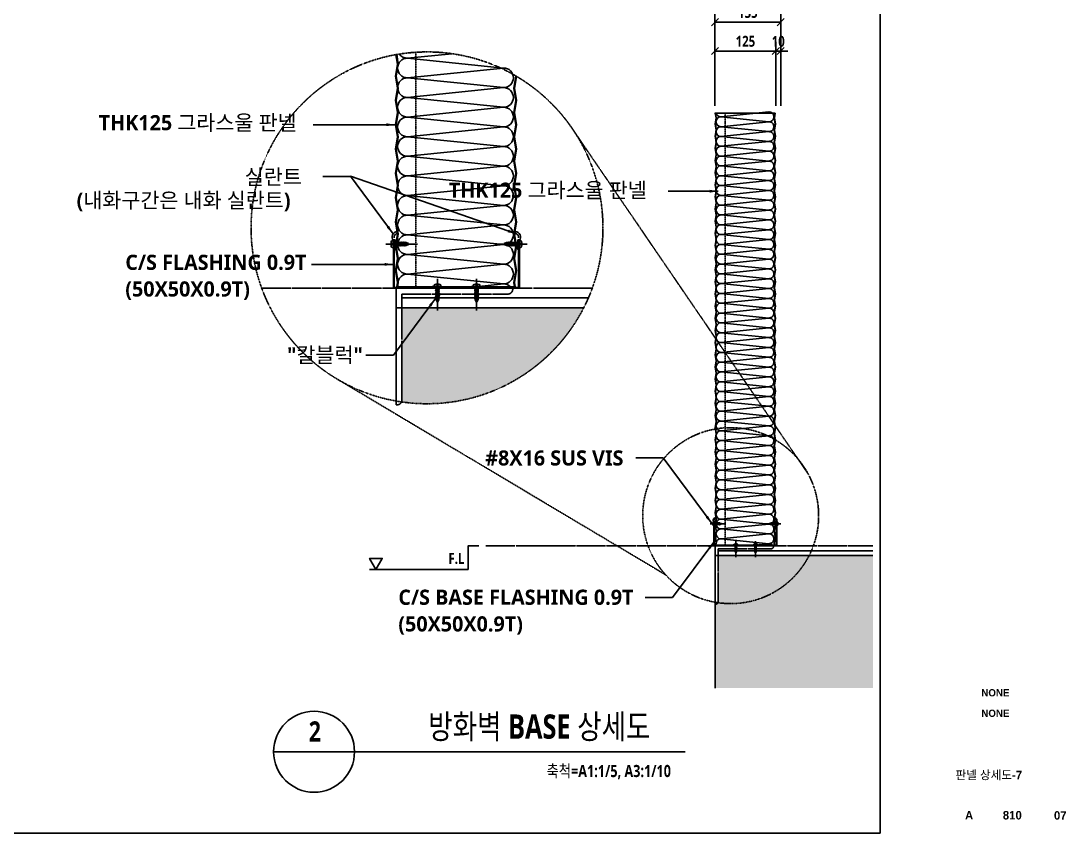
# Model space of a CAD drawing. Extents: x 0 to 20413, y 0 to 2870.
# Drawn here: x 18262 to 20413, y 100 to 1772 of the extents above; entities that cross this region are included whole.
import ezdxf
from ezdxf.enums import TextEntityAlignment as Align

# ---------------------------------------------------------------- set-up
doc = ezdxf.new("R2010")
doc.units = 0
for name, pattern in [('CEN', [62, 60, -1, 0, -1]), ('HID', [2.3, 1.5, -0.8]), ('HIDDEN', [0.375, 0.25, -0.125])]:
    doc.linetypes.add(name, pattern=pattern)
doc.layers.get('Defpoints').update_dxf_attribs({"color": 151})
for name, color, linetype in [('A-ANNO-GRA1', 7, 'Continuous'), ('A-ANNO-TEXT1', 7, 'Continuous'), ('AA-BORD', 7, 'Continuous'), ('AA-ELEV-XXXX-N1', 1, 'Continuous'), ('AA-MKXM', 7, 'Continuous'), ('AA-WAXM-CONC', 2, 'Continuous'), ('AA-XXXX-CNTL', 1, 'CEN'), ('AA-XXXX-CNTL5', 5, 'CEN'), ('AA-XXXX-DRBD', 6, 'Continuous'), ('AA-XXXX-SYMB', 7, 'Continuous'), ('AA-XXXX-TEXT', 3, 'Continuous'), ('AZ-CNTL', 1, 'CEN'), ('DIM', 7, 'Continuous'), ('ELE-6', 6, 'Continuous'), ('FIN6', 6, 'Continuous'), ('GW', 9, 'Continuous'), ('TEXT', 4, 'Continuous'), ('W_HAT', 9, 'Continuous'), ('WATER', 4, 'HID')]:
    doc.layers.add(name, color=color, linetype=linetype)
doc.layers.add('철판', color=2, linetype='Continuous', lineweight=13)
doc.styles.add('2020음성 1차', font='나눔고딕Bold.ttf')
doc.styles.add('ANU-TEXT 0', font='NanumGothicBold.ttf', dxfattribs={"width": 0.8})
doc.styles.add('돋움', font='NanumGothicBold.ttf')
doc.dimstyles.new('10-1', dxfattribs={"dimscale": 15, "dimtxt": 1.5, "dimasz": 1, "dimexe": 1.25, "dimexo": 1, "dimgap": 0.5, "dimtad": 1, "dimdec": 0, "dimrnd": 1, "dimzin": 0, "dimdsep": 46, "dimlunit": 6, "dimtxsty": 'ANU-TEXT 0', "dimblk": 'OBLIQUE', "dimcen": 5, "dimclrd": 7, "dimclre": 7, "dimclrt": 3, "dimadec": 0, "dimazin": 0, "dimtfac": 1, "dimtdec": 0, "dimtix": 1, "dimtmove": 2, "dimatfit": 1, "dimldrblk": 'OBLIQUE', "dimfxl": 2, "dimtolj": 1, "dimtzin": 0, "dimarcsym": 0})

# ---------------------------------------------------------------- blocks, each defined once
blk = doc.blocks.new('aas')
at = {"layer": 'AA-ELEV-XXXX-N1'}
for p, q in [((2.6, 3.5), (1.6, 3.5)), ((2.6, -3.5), (2.6, 3.5)), ((2.6, 1.5), (3.3, 1.5)), ((3.1, -0.1), (3.5, 2)), ((3.1, -0.1), (3.3, 1.5)), ((3.4, 2), (3.3, 1.5)), ((3.3, -0.1), (3.6, 1.9)), ((3.3, -0.1), (3.8, 1.5)), ((3.6, 2), (3.8, 1.5)), ((3.8, 1.5), (4.5, 1.5)), ((3.9, -1.5), (4.5, 1.5)), ((4.1, -2), (4.7, 2)), ((4.2, -2), (4.8, 1.9)), ((4.4, -1.5), (5, 1.5)), ((4.7, 2), (4.5, 1.5)), ((4.8, 2), (5, 1.5)), ((5, 1.5), (5.7, 1.5)), ((5.1, -1.5), (5.7, 1.5)), ((5.3, -2), (6, 2)), ((5.4, -2), (6.1, 1.9)), ((5.6, -1.5), (6.2, 1.5)), ((5.9, 2), (5.7, 1.5)), ((6, 2), (6.2, 1.5)), ((6.2, 1.5), (7, 1.5)), ((6.3, -1.5), (7, 1.5)), ((6.5, -2), (7.2, 2)), ((6.6, -2), (7.3, 1.9)), ((6.8, -1.5), (7.5, 1.5)), ((7.2, 2), (7, 1.5)), ((7.3, 2), (7.5, 1.5)), ((7.5, 1.5), (8.2, 1.5)), ((7.6, -1.5), (8.2, 1.5)), ((7.8, -2), (8.4, 2)), ((7.9, -2), (8.5, 1.9)), ((8.1, -1.5), (8.7, 1.5)), ((8.4, 2), (8.2, 1.5)), ((8.5, 2), (8.7, 1.5)), ((8.7, 1.5), (9.4, 1.5)), ((8.8, -1.5), (9.4, 1.5)), ((9, -2), (9.7, 2)), ((9.1, -2), (9.8, 1.9)), ((9.3, -1.5), (9.9, 1.5)), ((9.6, 2), (9.4, 1.5)), ((9.7, 2), (9.9, 1.5)), ((9.9, 1.5), (10.7, 1.5)), ((10, -1.5), (10.7, 1.5)), ((10.2, -2), (10.9, 2)), ((10.3, -2), (11, 1.9)), ((10.5, -1.5), (11.2, 1.5)), ((10.9, 2), (10.7, 1.5)), ((11, 2), (11.2, 1.5)), ((11.2, 1.5), (11.9, 1.5)), ((11.3, -1.5), (11.9, 1.5)), ((11.5, -2), (12.1, 2)), ((11.6, -2), (12.2, 1.9)), ((11.8, -1.5), (12.4, 1.5)), ((12.1, 2), (11.9, 1.5)), ((12.2, 2), (12.4, 1.5)), ((12.4, 1.5), (13.1, 1.5)), ((12.5, -1.5), (13.1, 1.5)), ((12.7, -2), (13.4, 2)), ((12.8, -2), (13.5, 1.9)), ((13, -1.5), (13.6, 1.5)), ((13.3, 2), (13.1, 1.5)), ((13.4, 2), (13.6, 1.5)), ((13.6, 1.5), (14.4, 1.5)), ((13.7, -1.5), (14.4, 1.5)), ((13.9, -2), (14.6, 2)), ((14, -2), (14.7, 1.9)), ((14.2, -1.5), (14.9, 1.5)), ((14.6, 2), (14.4, 1.5)), ((14.7, 2), (14.9, 1.5)), ((14.9, 1.5), (16, 1.5)), ((15, -1.5), (15.6, 1.5)), ((15.2, -2), (15.8, 1.5)), ((15.3, -2), (15.8, 1.3)), ((15.8, 1.5), (15.8, 0)), ((16, 1.5), (18.4, 0.4)), ((1.6, -3.5), (2.6, -3.5)), ((2.6, -1.5), (3.9, -1.5)), ((4.1, -2), (3.9, -1.5)), ((4.2, -2), (4.4, -1.5)), ((4.4, -1.5), (5.1, -1.5)), ((5.3, -2), (5.1, -1.5)), ((5.4, -2), (5.6, -1.5)), ((5.6, -1.5), (6.3, -1.5)), ((6.5, -2), (6.3, -1.5)), ((6.6, -2), (6.8, -1.5)), ((6.8, -1.5), (7.6, -1.5)), ((7.8, -2), (7.6, -1.5)), ((7.9, -2), (8.1, -1.5)), ((8.1, -1.5), (8.8, -1.5)), ((9, -2), (8.8, -1.5)), ((9.1, -2), (9.3, -1.5)), ((9.3, -1.5), (10, -1.5)), ((10.2, -2), (10, -1.5)), ((10.3, -2), (10.5, -1.5)), ((10.5, -1.5), (11.3, -1.5)), ((11.5, -2), (11.3, -1.5)), ((11.6, -2), (11.8, -1.5)), ((11.8, -1.5), (12.5, -1.5)), ((12.7, -2), (12.5, -1.5)), ((12.8, -2), (13, -1.5)), ((13, -1.5), (13.7, -1.5)), ((13.9, -2), (13.7, -1.5)), ((14, -2), (14.2, -1.5)), ((14.2, -1.5), (15, -1.5)), ((15.2, -2), (15, -1.5)), ((15.3, -2), (15.5, -1.5)), ((15.5, -1.5), (15.8, 0)), ((15.5, -1.5), (16, -1.5)), ((16, -1.5), (18.4, -0.4))]:
    blk.add_line(p, q, dxfattribs=at)
blk.add_lwpolyline([(0.4, 2.5), (0.6, 2.3), (0.6, 2.1), (0.7, 1.8), (0.6, 1.5), (0.6, 1.3), (0.5, 1), (0.5, 0.8), (0.5, 0.7), (0.5, 0.6), (0.6, 0.5), (0.8, 0.5), (1, 0.5), (1.2, 0.5), (1.4, 0.5), (1.6, 0.5), (1.8, 0.5), (1.9, 0.4), (2, 0.3), (2, 0.1), (2.1, 0), (2, -0.1), (2, -0.3), (1.9, -0.4), (1.8, -0.5), (1.6, -0.5), (1.4, -0.5), (1.2, -0.5), (1, -0.5), (0.8, -0.5), (0.6, -0.5), (0.5, -0.6), (0.5, -0.7), (0.5, -0.8), (0.5, -1), (0.6, -1.3), (0.6, -1.5), (0.7, -1.8), (0.6, -2.1), (0.6, -2.3), (0.4, -2.5)], dxfattribs=at)
for centre, radius, start, end in [((9.4, 0), 9.36, 164.205, 195.795), ((1.6, 2.2), 1.3, 90.0233, 164.4114), ((3.5, 1.9), 0.0925, 60.0754, 130.1339), ((4.8, 1.9), 0.0925, 60.0754, 130.1339), ((6, 1.9), 0.0925, 60.0754, 130.1339), ((7.2, 1.9), 0.0925, 60.0754, 130.1339), ((8.4, 1.9), 0.0925, 60.0754, 130.1339), ((9.7, 1.9), 0.0925, 60.0754, 130.1339), ((10.9, 1.9), 0.0925, 60.0754, 130.1339), ((12.1, 1.9), 0.0925, 60.0754, 130.1339), ((13.4, 1.9), 0.0925, 60.0754, 130.1339), ((14.6, 1.9), 0.0925, 60.0754, 130.1339), ((18.1, 0), 0.46, 305.1627, 54.8373), ((1.6, -2.2), 1.3, 195.5886, 269.9767), ((3.2, 0), 0.0602, 200.6851, 319.2729), ((4.1, -1.9), 0.0925, 240.0754, 310.1339), ((5.4, -1.9), 0.0925, 240.0754, 310.1339), ((6.6, -1.9), 0.0925, 240.0754, 310.1339), ((7.8, -1.9), 0.0925, 240.0754, 310.1339), ((9.1, -1.9), 0.0925, 240.0754, 310.1339), ((10.3, -1.9), 0.0925, 240.0754, 310.1339), ((11.5, -1.9), 0.0925, 240.0754, 310.1339), ((12.8, -1.9), 0.0925, 240.0754, 310.1339), ((14, -1.9), 0.0925, 240.0754, 310.1339), ((15.2, -1.9), 0.0925, 240.0754, 310.1339)]:
    blk.add_arc(centre, radius, start, end, dxfattribs=at)
at = {"layer": 'AZ-CNTL', "ltscale": 10}
blk.add_line((-5.4, 0), (27.7, 0), dxfattribs=at)
blk = doc.blocks.new('_Oblique')
at = {"color": 0, "linetype": 'ByBlock', "lineweight": -2}
blk.add_line((-0.5, -0.5), (0.5, 0.5), dxfattribs=at)
blk = doc.blocks.new('*D182')
at = {"layer": 'Defpoints', "color": 0}
for p in [(19825.4, 1769.2), (19690.2, 1581.7), (19825.4, 1581.7)]:
    blk.add_point(p, dxfattribs=at)
at = {"layer": 'DIM', "color": 7, "lineweight": -2}
for p, q in [((19690.2, 1596.7), (19690.2, 1788)), ((19825.4, 1596.7), (19825.4, 1788)), ((19690.2, 1769.2), (19825.4, 1769.2))]:
    blk.add_line(p, q, dxfattribs=at)
at = {"layer": 'DIM', "color": 7, "linetype": 'ByBlock', "lineweight": -2, "xscale": 15, "yscale": 15, "zscale": 15, "rotation": 180}
blk.add_blockref('_Oblique', (19690.2, 1769.2), dxfattribs=at)
at = {"layer": 'DIM', "color": 7, "linetype": 'ByBlock', "lineweight": -2, "xscale": 15, "yscale": 15, "zscale": 15}
blk.add_blockref('_Oblique', (19825.4, 1769.2), dxfattribs=at)
at = {"layer": 'DIM', "color": 3, "insert": (19757.8, 1789.1), "char_height": 22.5, "attachment_point": 5, "style": 'ANU-TEXT 0'}
blk.add_mtext('\\A1;135', dxfattribs=at)
blk = doc.blocks.new('*D184')
at = {"layer": 'Defpoints', "color": 0}
for p in [(19815.4, 1709.8), (19690.2, 1581.7), (19815.4, 1581.7)]:
    blk.add_point(p, dxfattribs=at)
at = {"layer": 'DIM', "color": 7, "lineweight": -2}
for p, q in [((19690.2, 1596.7), (19690.2, 1728.5)), ((19815.4, 1596.7), (19815.4, 1728.5)), ((19690.2, 1709.8), (19815.4, 1709.8))]:
    blk.add_line(p, q, dxfattribs=at)
at = {"layer": 'DIM', "color": 7, "linetype": 'ByBlock', "lineweight": -2, "xscale": 15, "yscale": 15, "zscale": 15, "rotation": 180}
blk.add_blockref('_Oblique', (19690.2, 1709.8), dxfattribs=at)
at = {"layer": 'DIM', "color": 7, "linetype": 'ByBlock', "lineweight": -2, "xscale": 15, "yscale": 15, "zscale": 15}
blk.add_blockref('_Oblique', (19815.4, 1709.8), dxfattribs=at)
at = {"layer": 'DIM', "color": 3, "insert": (19752.8, 1729.7), "char_height": 22.5, "attachment_point": 5, "style": 'ANU-TEXT 0'}
blk.add_mtext('\\A1;125', dxfattribs=at)
blk = doc.blocks.new('*D185')
at = {"layer": 'Defpoints', "color": 0}
for p in [(19825.4, 1709.8), (19815.4, 1581.7), (19825.4, 1581.7)]:
    blk.add_point(p, dxfattribs=at)
at = {"layer": 'DIM', "color": 7, "lineweight": -2}
for p, q in [((19815.4, 1596.7), (19815.4, 1728.5)), ((19825.4, 1596.7), (19825.4, 1728.5)), ((19815.4, 1709.8), (19800.4, 1709.8)), ((19815.4, 1709.8), (19825.4, 1709.8)), ((19825.4, 1709.8), (19840.4, 1709.8))]:
    blk.add_line(p, q, dxfattribs=at)
at = {"layer": 'DIM', "color": 7, "linetype": 'ByBlock', "lineweight": -2, "xscale": 15, "yscale": 15, "zscale": 15}
blk.add_blockref('_Oblique', (19815.4, 1709.8), dxfattribs=at)
at = {"layer": 'DIM', "color": 7, "linetype": 'ByBlock', "lineweight": -2, "xscale": 15, "yscale": 15, "zscale": 15, "rotation": 180}
blk.add_blockref('_Oblique', (19825.4, 1709.8), dxfattribs=at)
at = {"layer": 'DIM', "color": 3, "insert": (19820.4, 1729.6), "char_height": 22.5, "attachment_point": 5, "style": 'ANU-TEXT 0'}
blk.add_mtext('\\A1;10', dxfattribs=at)

msp = doc.modelspace()

# ---------------------------------------------------------------- hatches: boundary and pattern name
at = {"layer": 'W_HAT'}
h = msp.add_hatch(color=253, dxfattribs=at)
h.dxf.hatch_style = 1
edge = h.paths.add_edge_path()
edge.add_arc((19097.54, 1345.85), 362.08, 261.68138, 332.99759)
edge.add_line((19420.16, 1181.46), (19273.94, 1181.46))
edge.add_line((19273.94, 1181.46), (19273.94, 1179.46))
edge.add_arc((19265.32, 1162.36), 19.15, 63.24775, 94.13238)
edge.add_line((19263.94, 1181.46), (19045.94, 1181.46))
edge.add_line((19045.94, 1181.46), (19045.94, 991.46))
edge.add_arc((19035.94, 991.46), 10, 337.18185, 360, ccw=False)
h = msp.add_hatch(color=253, dxfattribs=at)
h.dxf.hatch_style = 1
edge = h.paths.add_edge_path()
edge.add_line((20015.3, 398.6), (20015.3, 671.22))
edge.add_line((20015.3, 671.22), (19810.71, 671.22))
edge.add_line((19810.71, 671.22), (19810.71, 670.22))
edge.add_arc((19806.4, 661.67), 9.57, 63.24775, 94.13238)
edge.add_line((19805.71, 671.22), (19696.71, 671.22))
edge.add_line((19696.71, 671.22), (19696.71, 576.22))
edge.add_arc((19691.71, 576.22), 5, 270, 360, ccw=False)
edge.add_line((19691.71, 571.22), (19690.71, 571.22))
edge.add_line((19690.71, 571.22), (19690.71, 398.6))
edge.add_line((19690.71, 398.6), (20015.3, 398.6))

# ---------------------------------------------------------------- linework, layer by layer
at = {"color": 251}
for p, q in [((19690.17, 1581.69), (19814.26, 1581.69)), ((19034.6, 1224.66), (19279.28, 1224.66)), ((19691.04, 692.82), (19813.38, 692.82))]:
    msp.add_line(p, q, dxfattribs=at)
at = {"layer": 'A-ANNO-GRA1'}
msp.add_lwpolyline([(16480, 2870), (20030, 2870), (20030, 100), (16480, 100)], close=True, dxfattribs=at)
at = {"layer": 'AA-MKXM'}
msp.add_lwpolyline([(19628.94, 267.48), (18781.74, 267.48)], dxfattribs=at)
msp.add_circle((18865.07, 267.48), 83.33, dxfattribs=at)
at = {"layer": 'AA-WAXM-CONC'}
for p, q in [((19033.94, 989.4), (19033.94, 1181.46)), ((19033.94, 1181.46), (19420.16, 1181.46)), ((19690.71, 398.6), (19690.71, 671.22)), ((19690.71, 671.22), (20015.3, 671.22))]:
    msp.add_line(p, q, dxfattribs=at)
at = {"layer": 'AA-XXXX-CNTL'}
for p, q in [((18757.5, 1221.46), (19437.59, 1221.46)), ((19218.64, 691.22), (20015.3, 691.22))]:
    msp.add_line(p, q, dxfattribs=at)
at = {"layer": 'AA-XXXX-CNTL5'}
for points in [[(19273.94, 1219.46), (19273.94, 1221.46), (19033.94, 1221.46), (19033.94, 981.46), (19035.94, 981.46, 0.4142136), (19045.94, 991.46), (19045.94, 1209.46), (19263.94, 1209.46, 0.4142136)], [(19810.71, 690.22), (19810.71, 691.22), (19690.71, 691.22), (19690.71, 571.22), (19691.71, 571.22, 0.4142136), (19696.71, 576.22), (19696.71, 685.22), (19805.71, 685.22, 0.4142136)]]:
    msp.add_lwpolyline(points, format="xyb", close=True, dxfattribs=at)
at = {"layer": 'AA-XXXX-DRBD'}
for points in [[(19108.34, 1223.26), (19108.34, 1225.06), (19126.54, 1225.06, -1), (19126.54, 1221.46), (19028.34, 1221.46), (19028.34, 1319.66, -1), (19031.94, 1319.66), (19031.94, 1301.46), (19030.14, 1301.46)], [(19207.75, 1223.26), (19207.75, 1225.06), (19189.55, 1225.06, 1), (19189.55, 1221.46), (19287.75, 1221.46), (19287.75, 1319.66, 1), (19284.15, 1319.66), (19284.15, 1301.46), (19285.95, 1301.46)], [(19727.91, 692.12), (19727.91, 693.02), (19737.01, 693.02, -1), (19737.01, 691.22), (19687.91, 691.22), (19687.91, 740.32, -1), (19689.71, 740.32), (19689.71, 731.22), (19688.81, 731.22)], [(19777.62, 692.12), (19777.62, 693.02), (19768.52, 693.02, 1), (19768.52, 691.22), (19817.62, 691.22), (19817.62, 740.32, 1), (19815.82, 740.32), (19815.82, 731.22), (19816.72, 731.22)]]:
    msp.add_lwpolyline(points, format="xyb", dxfattribs=at)
for points in [[(19030.14, 1319.66), (19030.14, 1223.26), (19126.54, 1223.26)], [(19285.95, 1319.66), (19285.95, 1223.26), (19189.55, 1223.26)], [(19688.81, 740.32), (19688.81, 692.12), (19737.01, 692.12)], [(19816.72, 740.32), (19816.72, 692.12), (19768.52, 692.12)]]:
    msp.add_lwpolyline(points, dxfattribs=at)
at = {"layer": 'AA-XXXX-SYMB'}
msp.add_lwpolyline([(18979.52, 642.8), (19182.02, 642.8), (19182.02, 691.22), (19204.52, 691.22)], dxfattribs=at)
msp.add_lwpolyline([(18992.51, 642.8), (19005.5, 665.3), (18979.52, 665.3)], close=True, dxfattribs=at)
at = {"layer": 'ELE-6', "linetype": 'HID', "ltscale": 0.1}
for p, q in [((19390.69, 1558.39), (19881.69, 839.67)), ((19588.45, 631.76), (18913.37, 1034.11))]:
    msp.add_line(p, q, dxfattribs=at)
for centre, radius in [((19097.54, 1345.85), 362.08), ((19722.52, 753.42), 181.04)]:
    msp.add_circle(centre, radius, dxfattribs=at)
at = {"layer": 'FIN6'}
for centre, radius, start, end in [((19036.87, 1326.76), 11.1, 90, 219.80955), ((19036.87, 1326.76), 7.1, 90, 191.81539), ((19278.96, 1326.76), 11.1, 320.19045, 90), ((19278.96, 1326.76), 7.1, 348.18461, 90), ((19692.18, 743.87), 5.55, 90, 219.80955), ((19692.18, 743.87), 3.55, 90, 191.81539), ((19812.25, 743.87), 5.55, 320.19045, 90), ((19812.25, 743.87), 3.55, 348.18461, 90)]:
    msp.add_arc(centre, radius, start, end, dxfattribs=at)
at = {"layer": 'GW', "color": 251, "linetype": 'HIDDEN'}
for p, q in [((19074.6, 1707.21), (19074.6, 1224.66)), ((19711.04, 1581.69), (19711.04, 692.82))]:
    msp.add_line(p, q, dxfattribs=at)
at = {"layer": 'GW', "color": 251}
for points in [[(19040.73, 1703.45, 0.2420166), (19057.16, 1695.01), (19148.53, 1704.33)], [(19255.14, 1674.81), (19057.16, 1695.01, 1), (19057.16, 1654.62), (19255.14, 1674.81, -0.4142136), (19275.34, 1654.62)], [(19275.34, 1654.62, -0.4142136), (19255.14, 1634.42), (19057.16, 1654.62, 1), (19057.16, 1614.22), (19255.14, 1634.42, -0.4142136), (19275.34, 1614.22)], [(19275.34, 1614.22, -0.4142136), (19255.14, 1594.03), (19057.16, 1614.22, 1), (19057.16, 1573.83), (19255.14, 1594.03, -0.4142136), (19275.34, 1573.83)], [(19275.34, 1573.83, -0.4142136), (19255.14, 1553.64), (19057.16, 1573.83, 1), (19057.16, 1533.44), (19255.14, 1553.64, -0.4142136), (19275.34, 1533.44)], [(19811.41, 1574.27, -0.4142136), (19801.31, 1564.17), (19702.32, 1574.27, 1), (19702.32, 1554.07), (19801.31, 1564.17, -0.4142136), (19811.41, 1554.07)], [(19692.59, 1581.69, 0.3375266), (19702.32, 1574.27), (19801.31, 1584.37, -0.4142136), (19811.41, 1574.27)], [(19811.41, 1554.07, -0.4142136), (19801.31, 1543.98), (19702.32, 1554.07, 1), (19702.32, 1533.88), (19801.31, 1543.98, -0.4142136), (19811.41, 1533.88)], [(19275.34, 1533.44, -0.4142136), (19255.14, 1513.24), (19057.16, 1533.44, 1), (19057.16, 1493.05), (19255.14, 1513.24, -0.4142136), (19275.34, 1493.05)], [(19811.41, 1533.88, -0.4142136), (19801.31, 1523.78), (19702.32, 1533.88, 1), (19702.32, 1513.68), (19801.31, 1523.78, -0.4142136), (19811.41, 1513.68)], [(19811.41, 1513.68, -0.4142136), (19801.31, 1503.58), (19702.32, 1513.68, 1), (19702.32, 1493.49), (19801.31, 1503.58, -0.4142136), (19811.41, 1493.49)], [(19275.34, 1493.05, -0.4142136), (19255.14, 1472.85), (19057.16, 1493.05, 1), (19057.16, 1452.66), (19255.14, 1472.85, -0.4142136), (19275.34, 1452.66)], [(19811.41, 1493.49, -0.4142136), (19801.31, 1483.39), (19702.32, 1493.49, 1), (19702.32, 1473.29), (19801.31, 1483.39, -0.4142136), (19811.41, 1473.29)], [(19811.41, 1473.29, -0.4142136), (19801.31, 1463.19), (19702.32, 1473.29, 1), (19702.32, 1453.09), (19801.31, 1463.19, -0.4142136), (19811.41, 1453.09)], [(19275.34, 1452.66, -0.4142136), (19255.14, 1432.46), (19057.16, 1452.66, 1), (19057.16, 1412.26), (19255.14, 1432.46, -0.4142136), (19275.34, 1412.26)], [(19811.41, 1453.09, -0.4142136), (19801.31, 1443), (19702.32, 1453.09, 1), (19702.32, 1432.9), (19801.31, 1443, -0.4142136), (19811.41, 1432.9)], [(19811.41, 1432.9, -0.4142136), (19801.31, 1422.8), (19702.32, 1432.9, 1), (19702.32, 1412.7), (19801.31, 1422.8, -0.4142136), (19811.41, 1412.7)], [(19275.34, 1412.26, -0.4142136), (19255.14, 1392.07), (19057.16, 1412.26, 1), (19057.16, 1371.87), (19255.14, 1392.07, -0.4142136), (19275.34, 1371.87)], [(19811.41, 1412.7, -0.4142136), (19801.31, 1402.6), (19702.32, 1412.7, 1), (19702.32, 1392.51), (19801.31, 1402.6, -0.4142136), (19811.41, 1392.51)], [(19811.41, 1392.51, -0.4142136), (19801.31, 1382.41), (19702.32, 1392.51, 1), (19702.32, 1372.31), (19801.31, 1382.41, -0.4142136), (19811.41, 1372.31)], [(19275.34, 1371.87, -0.4142136), (19255.14, 1351.68), (19057.16, 1371.87, 1), (19057.16, 1331.48), (19255.14, 1351.68, -0.4142136), (19275.34, 1331.48)], [(19811.41, 1372.31, -0.4142136), (19801.31, 1362.21), (19702.32, 1372.31, 1), (19702.32, 1352.11), (19801.31, 1362.21, -0.4142136), (19811.41, 1352.11)], [(19811.41, 1352.11, -0.4142136), (19801.31, 1342.02), (19702.32, 1352.11, 1), (19702.32, 1331.92), (19801.31, 1342.02, -0.4142136), (19811.41, 1331.92)], [(19275.34, 1331.48, -0.4142136), (19255.14, 1311.28), (19057.16, 1331.48, 1), (19057.16, 1291.09), (19255.14, 1311.28, -0.4142136), (19275.34, 1291.09)], [(19811.41, 1331.92, -0.4142136), (19801.31, 1321.82), (19702.32, 1331.92, 1), (19702.32, 1311.72), (19801.31, 1321.82, -0.4142136), (19811.41, 1311.72)], [(19275.34, 1291.09, -0.4142136), (19255.14, 1270.89), (19057.16, 1291.09, 1), (19057.16, 1250.7), (19255.14, 1270.89, -0.4142136), (19275.34, 1250.7)], [(19811.41, 1311.72, -0.4142136), (19801.31, 1301.62), (19702.32, 1311.72, 1), (19702.32, 1291.53), (19801.31, 1301.62, -0.4142136), (19811.41, 1291.53)], [(19811.41, 1291.53, -0.4142136), (19801.31, 1281.43), (19702.32, 1291.53, 1), (19702.32, 1271.33), (19801.31, 1281.43, -0.4142136), (19811.41, 1271.33)], [(19811.41, 1271.33, -0.4142136), (19801.31, 1261.23), (19702.32, 1271.33, 1), (19702.32, 1251.13), (19801.31, 1261.23, -0.4142136), (19811.41, 1251.13)], [(19275.34, 1250.7, -0.4142136), (19255.14, 1230.5), (19057.16, 1250.7, 0.5030309), (19037.83, 1224.66, 0.5030309)], [(19811.41, 1251.13, -0.4142136), (19801.31, 1241.04), (19702.32, 1251.13, 1), (19702.32, 1230.94), (19801.31, 1241.04, -0.4142136), (19811.41, 1230.94)], [(19197.87, 1224.66), (19255.14, 1230.5, -0.1975837), (19269.35, 1224.66, -0.1975837)], [(19811.41, 1230.94, -0.4142136), (19801.31, 1220.84), (19702.32, 1230.94, 1), (19702.32, 1210.74), (19801.31, 1220.84, -0.4142136), (19811.41, 1210.74)], [(19811.41, 1210.74, -0.4142136), (19801.31, 1200.64), (19702.32, 1210.74, 1), (19702.32, 1190.55), (19801.31, 1200.64, -0.4142136), (19811.41, 1190.55)], [(19811.41, 1190.55, -0.4142136), (19801.31, 1180.45), (19702.32, 1190.55, 1), (19702.32, 1170.35), (19801.31, 1180.45, -0.4142136), (19811.41, 1170.35)], [(19811.41, 1170.35, -0.4142136), (19801.31, 1160.25), (19702.32, 1170.35, 1), (19702.32, 1150.15), (19801.31, 1160.25, -0.4142136), (19811.41, 1150.15)], [(19811.41, 1150.15, -0.4142136), (19801.31, 1140.06), (19702.32, 1150.15, 1), (19702.32, 1129.96), (19801.31, 1140.06, -0.4142136), (19811.41, 1129.96)], [(19811.41, 1129.96, -0.4142136), (19801.31, 1119.86), (19702.32, 1129.96, 1), (19702.32, 1109.76), (19801.31, 1119.86, -0.4142136), (19811.41, 1109.76)], [(19811.41, 1109.76, -0.4142136), (19801.31, 1099.66), (19702.32, 1109.76, 1), (19702.32, 1089.57), (19801.31, 1099.66, -0.4142136), (19811.41, 1089.57)], [(19811.41, 1089.57, -0.4142136), (19801.31, 1079.47), (19702.32, 1089.57, 1), (19702.32, 1069.37), (19801.31, 1079.47, -0.4142136), (19811.41, 1069.37)], [(19811.41, 1069.37, -0.4142136), (19801.31, 1059.27), (19702.32, 1069.37, 1), (19702.32, 1049.17), (19801.31, 1059.27, -0.4142136), (19811.41, 1049.17)], [(19811.41, 1049.17, -0.4142136), (19801.31, 1039.08), (19702.32, 1049.17, 1), (19702.32, 1028.98), (19801.31, 1039.08, -0.4142136), (19811.41, 1028.98)], [(19811.41, 1028.98, -0.4142136), (19801.31, 1018.88), (19702.32, 1028.98, 1), (19702.32, 1008.78), (19801.31, 1018.88, -0.4142136), (19811.41, 1008.78)], [(19811.41, 1008.78, -0.4142136), (19801.31, 998.68), (19702.32, 1008.78, 1), (19702.32, 988.59), (19801.31, 998.68, -0.4142136), (19811.41, 988.59)], [(19811.41, 988.59, -0.4142136), (19801.31, 978.49), (19702.32, 988.59, 1), (19702.32, 968.39), (19801.31, 978.49, -0.4142136), (19811.41, 968.39)], [(19811.41, 968.39, -0.4142136), (19801.31, 958.29), (19702.32, 968.39, 1), (19702.32, 948.19), (19801.31, 958.29, -0.4142136), (19811.41, 948.19)], [(19811.41, 948.19, -0.4142136), (19801.31, 938.1), (19702.32, 948.19, 1), (19702.32, 928), (19801.31, 938.1, -0.4142136), (19811.41, 928)], [(19811.41, 928, -0.4142136), (19801.31, 917.9), (19702.32, 928, 1), (19702.32, 907.8), (19801.31, 917.9, -0.4142136), (19811.41, 907.8)], [(19811.41, 907.8, -0.4142136), (19801.31, 897.7), (19702.32, 907.8, 1), (19702.32, 887.61), (19801.31, 897.7, -0.4142136), (19811.41, 887.61)], [(19811.41, 887.61, -0.4142136), (19801.31, 877.51), (19702.32, 887.61, 1), (19702.32, 867.41), (19801.31, 877.51, -0.4142136), (19811.41, 867.41)], [(19811.41, 867.41, -0.4142136), (19801.31, 857.31), (19702.32, 867.41, 1), (19702.32, 847.21), (19801.31, 857.31, -0.4142136), (19811.41, 847.21)], [(19811.41, 847.21, -0.4142136), (19801.31, 837.12), (19702.32, 847.21, 1), (19702.32, 827.02), (19801.31, 837.12, -0.4142136), (19811.41, 827.02)], [(19811.41, 827.02, -0.4142136), (19801.31, 816.92), (19702.32, 827.02, 1), (19702.32, 806.82), (19801.31, 816.92, -0.4142136), (19811.41, 806.82)], [(19811.41, 806.82, -0.4142136), (19801.31, 796.72), (19702.32, 806.82, 1), (19702.32, 786.63), (19801.31, 796.72, -0.4142136), (19811.41, 786.63)], [(19811.41, 786.63, -0.4142136), (19801.31, 776.53), (19702.32, 786.63, 1), (19702.32, 766.43), (19801.31, 776.53, -0.4142136), (19811.41, 766.43)], [(19811.41, 766.43, -0.4142136), (19801.31, 756.33), (19702.32, 766.43, 1), (19702.32, 746.23), (19801.31, 756.33, -0.4142136), (19811.41, 746.23)], [(19811.41, 746.23, -0.4142136), (19801.31, 736.14), (19702.32, 746.23, 1), (19702.32, 726.04), (19801.31, 736.14, -0.4142136), (19811.41, 726.04)], [(19811.41, 726.04, -0.4142136), (19801.31, 715.94), (19702.32, 726.04, 1), (19702.32, 705.84), (19801.31, 715.94, -0.4142136), (19811.41, 705.84)], [(19811.41, 705.84, -0.4142136), (19801.31, 695.74), (19702.32, 705.84, 0.5030309), (19692.66, 692.82, 0.5030309)], [(19772.68, 692.82), (19801.31, 695.74, -0.1975837), (19808.42, 692.82, -0.1975837)]]:
    msp.add_lwpolyline(points, format="xyb", dxfattribs=at)
at = {"layer": 'TEXT'}
for p, q in [((19031.94, 1558.05), (18863.2, 1558.05)), ((18940.19, 1451.75), (18883.49, 1451.75)), ((19028.16, 1333.64), (18940.03, 1451.97)), ((19281.87, 1333.75), (18940.03, 1451.97)), ((19697.09, 1421.16), (19593.68, 1421.16)), ((19028.34, 1270.56), (18859.6, 1270.56)), ((19115.18, 1200.2), (19028.41, 1083.69)), ((19028.41, 1083.69), (18971.7, 1083.69)), ((19583.47, 872.33), (19527.58, 872.33)), ((19684.51, 736.66), (19583.47, 872.33)), ((19689.81, 701.51), (19603.04, 585)), ((19603.04, 585), (19546.33, 585))]:
    msp.add_line(p, q, dxfattribs=at)
for points in [[(19031.94, 1558.05, 0, 6, 0), (19013.94, 1558.07, 6, 6, 0)], [(19697.09, 1421.16, 0, 6, 0), (19679.09, 1421.18, 6, 6, 0)], [(19027.94, 1333.57, 0, 6, 0), (19017.17, 1348, 6, 6, 0)], [(19281.73, 1333.57, 0, 6, 0), (19264.71, 1339.44, 6, 6, 0)], [(19028.34, 1270.56, 0, 6, 0), (19010.34, 1270.58, 6, 6, 0)], [(19114.97, 1200.27, 0, 6, 0), (19104.2, 1185.85, 6, 6, 0)], [(19684.3, 736.59, 0, 6, 0), (19673.53, 751.02, 6, 6, 0)], [(19689.6, 701.58, 0, 6, 0), (19678.83, 687.16, 6, 6, 0)]]:
    msp.add_lwpolyline(points, format="xyseb", dxfattribs=at)
at = {"layer": 'WATER', "ltscale": 0.2}
for p, q in [((19045.94, 1201.46), (19429.59, 1201.46)), ((19696.71, 681.22), (20015.3, 681.22))]:
    msp.add_line(p, q, dxfattribs=at)
at = {"layer": '철판', "color": 251}
for points in [[(19032.89, 1702.12), (19035.94, 1683.05), (19031.94, 1658.05), (19035.94, 1633.05), (19031.94, 1608.05), (19035.94, 1583.05), (19031.94, 1558.05), (19035.94, 1533.05), (19031.94, 1508.05), (19035.94, 1483.05), (19031.94, 1458.05), (19035.94, 1433.05), (19031.94, 1408.05), (19035.94, 1383.05), (19031.94, 1358.05), (19035.94, 1333.05), (19031.94, 1308.05), (19035.94, 1283.05), (19031.94, 1258.05), (19035.94, 1233.05), (19034.6, 1224.66)], [(19035.25, 1702.54), (19038.37, 1683.05), (19034.37, 1658.05), (19038.37, 1633.05), (19034.37, 1608.05), (19038.37, 1583.05), (19034.37, 1558.05), (19038.37, 1533.05), (19034.37, 1508.05), (19038.37, 1483.05), (19034.37, 1458.05), (19038.37, 1433.05), (19034.37, 1408.05), (19038.37, 1383.05), (19034.37, 1358.05), (19038.37, 1333.05), (19034.37, 1308.05), (19038.37, 1283.05), (19034.37, 1258.05), (19038.37, 1233.05), (19037.03, 1224.66)], [(19279.36, 1658.98), (19279.51, 1658.05), (19275.51, 1633.05), (19279.51, 1608.05), (19275.51, 1583.05), (19279.51, 1558.05), (19275.51, 1533.05), (19279.51, 1508.05), (19275.51, 1483.05), (19279.51, 1458.05), (19275.51, 1433.05), (19279.51, 1408.05), (19275.51, 1383.05), (19279.51, 1358.05), (19275.51, 1333.05), (19279.51, 1308.05), (19275.51, 1283.05), (19279.51, 1258.05), (19275.51, 1233.05), (19276.85, 1224.66)], [(19281.86, 1657.52), (19277.94, 1633.05), (19281.94, 1608.05), (19277.94, 1583.05), (19281.94, 1558.05), (19277.94, 1533.05), (19281.94, 1508.05), (19277.94, 1483.05), (19281.94, 1458.05), (19277.94, 1433.05), (19281.94, 1408.05), (19277.94, 1383.05), (19281.94, 1358.05), (19277.94, 1333.05), (19281.94, 1308.05), (19277.94, 1283.05), (19281.94, 1258.05), (19277.94, 1233.05), (19279.28, 1224.66)], [(19690.17, 1581.69), (19691.71, 1572.02), (19689.71, 1559.52), (19691.71, 1547.02), (19689.71, 1534.52), (19691.71, 1522.02), (19689.71, 1509.52), (19691.71, 1497.02), (19689.71, 1484.52), (19691.71, 1472.02), (19689.71, 1459.52), (19691.71, 1447.02), (19689.71, 1434.52), (19691.71, 1422.02), (19689.71, 1409.52), (19691.71, 1397.02), (19689.71, 1384.52), (19691.71, 1372.02), (19689.71, 1359.52), (19691.71, 1347.02), (19689.71, 1334.52), (19691.71, 1322.02), (19689.71, 1309.52), (19691.71, 1297.02), (19689.71, 1284.52), (19691.71, 1272.02), (19689.71, 1259.52), (19691.71, 1247.02), (19689.71, 1234.52), (19691.71, 1222.02), (19689.71, 1209.52), (19691.71, 1197.02), (19689.71, 1184.52), (19691.71, 1172.02), (19689.71, 1159.52), (19691.71, 1147.02), (19689.71, 1134.52), (19691.71, 1122.02), (19689.71, 1109.52), (19691.71, 1097.02), (19689.71, 1084.52), (19691.71, 1072.02), (19689.71, 1059.52), (19691.71, 1047.02), (19689.71, 1034.52), (19691.71, 1022.02), (19689.71, 1009.52), (19691.71, 997.02), (19689.71, 984.52), (19691.71, 972.02), (19689.71, 959.52), (19691.71, 947.02), (19689.71, 934.52), (19691.71, 922.02), (19689.71, 909.52), (19691.71, 897.02), (19689.71, 884.52), (19691.71, 872.02), (19689.71, 859.52), (19691.71, 847.02), (19689.71, 834.52), (19691.71, 822.02), (19689.71, 809.52), (19691.71, 797.02), (19689.71, 784.52), (19691.71, 772.02), (19689.71, 759.52), (19691.71, 747.02), (19689.71, 734.52), (19691.71, 722.02), (19689.71, 709.52), (19691.71, 697.02), (19691.04, 692.82)], [(19691.38, 1581.69), (19692.93, 1572.02), (19690.93, 1559.52), (19692.93, 1547.02), (19690.93, 1534.52), (19692.93, 1522.02), (19690.93, 1509.52), (19692.93, 1497.02), (19690.93, 1484.52), (19692.93, 1472.02), (19690.93, 1459.52), (19692.93, 1447.02), (19690.93, 1434.52), (19692.93, 1422.02), (19690.93, 1409.52), (19692.93, 1397.02), (19690.93, 1384.52), (19692.93, 1372.02), (19690.93, 1359.52), (19692.93, 1347.02), (19690.93, 1334.52), (19692.93, 1322.02), (19690.93, 1309.52), (19692.93, 1297.02), (19690.93, 1284.52), (19692.93, 1272.02), (19690.93, 1259.52), (19692.93, 1247.02), (19690.93, 1234.52), (19692.93, 1222.02), (19690.93, 1209.52), (19692.93, 1197.02), (19690.93, 1184.52), (19692.93, 1172.02), (19690.93, 1159.52), (19692.93, 1147.02), (19690.93, 1134.52), (19692.93, 1122.02), (19690.93, 1109.52), (19692.93, 1097.02), (19690.93, 1084.52), (19692.93, 1072.02), (19690.93, 1059.52), (19692.93, 1047.02), (19690.93, 1034.52), (19692.93, 1022.02), (19690.93, 1009.52), (19692.93, 997.02), (19690.93, 984.52), (19692.93, 972.02), (19690.93, 959.52), (19692.93, 947.02), (19690.93, 934.52), (19692.93, 922.02), (19690.93, 909.52), (19692.93, 897.02), (19690.93, 884.52), (19692.93, 872.02), (19690.93, 859.52), (19692.93, 847.02), (19690.93, 834.52), (19692.93, 822.02), (19690.93, 809.52), (19692.93, 797.02), (19690.93, 784.52), (19692.93, 772.02), (19690.93, 759.52), (19692.93, 747.02), (19690.93, 734.52), (19692.93, 722.02), (19690.93, 709.52), (19692.93, 697.02), (19692.26, 692.82)], [(19813.05, 1581.69), (19811.5, 1572.02), (19813.5, 1559.52), (19811.5, 1547.02), (19813.5, 1534.52), (19811.5, 1522.02), (19813.5, 1509.52), (19811.5, 1497.02), (19813.5, 1484.52), (19811.5, 1472.02), (19813.5, 1459.52), (19811.5, 1447.02), (19813.5, 1434.52), (19811.5, 1422.02), (19813.5, 1409.52), (19811.5, 1397.02), (19813.5, 1384.52), (19811.5, 1372.02), (19813.5, 1359.52), (19811.5, 1347.02), (19813.5, 1334.52), (19811.5, 1322.02), (19813.5, 1309.52), (19811.5, 1297.02), (19813.5, 1284.52), (19811.5, 1272.02), (19813.5, 1259.52), (19811.5, 1247.02), (19813.5, 1234.52), (19811.5, 1222.02), (19813.5, 1209.52), (19811.5, 1197.02), (19813.5, 1184.52), (19811.5, 1172.02), (19813.5, 1159.52), (19811.5, 1147.02), (19813.5, 1134.52), (19811.5, 1122.02), (19813.5, 1109.52), (19811.5, 1097.02), (19813.5, 1084.52), (19811.5, 1072.02), (19813.5, 1059.52), (19811.5, 1047.02), (19813.5, 1034.52), (19811.5, 1022.02), (19813.5, 1009.52), (19811.5, 997.02), (19813.5, 984.52), (19811.5, 972.02), (19813.5, 959.52), (19811.5, 947.02), (19813.5, 934.52), (19811.5, 922.02), (19813.5, 909.52), (19811.5, 897.02), (19813.5, 884.52), (19811.5, 872.02), (19813.5, 859.52), (19811.5, 847.02), (19813.5, 834.52), (19811.5, 822.02), (19813.5, 809.52), (19811.5, 797.02), (19813.5, 784.52), (19811.5, 772.02), (19813.5, 759.52), (19811.5, 747.02), (19813.5, 734.52), (19811.5, 722.02), (19813.5, 709.52), (19811.5, 697.02), (19812.17, 692.82)], [(19814.26, 1581.69), (19812.71, 1572.02), (19814.71, 1559.52), (19812.71, 1547.02), (19814.71, 1534.52), (19812.71, 1522.02), (19814.71, 1509.52), (19812.71, 1497.02), (19814.71, 1484.52), (19812.71, 1472.02), (19814.71, 1459.52), (19812.71, 1447.02), (19814.71, 1434.52), (19812.71, 1422.02), (19814.71, 1409.52), (19812.71, 1397.02), (19814.71, 1384.52), (19812.71, 1372.02), (19814.71, 1359.52), (19812.71, 1347.02), (19814.71, 1334.52), (19812.71, 1322.02), (19814.71, 1309.52), (19812.71, 1297.02), (19814.71, 1284.52), (19812.71, 1272.02), (19814.71, 1259.52), (19812.71, 1247.02), (19814.71, 1234.52), (19812.71, 1222.02), (19814.71, 1209.52), (19812.71, 1197.02), (19814.71, 1184.52), (19812.71, 1172.02), (19814.71, 1159.52), (19812.71, 1147.02), (19814.71, 1134.52), (19812.71, 1122.02), (19814.71, 1109.52), (19812.71, 1097.02), (19814.71, 1084.52), (19812.71, 1072.02), (19814.71, 1059.52), (19812.71, 1047.02), (19814.71, 1034.52), (19812.71, 1022.02), (19814.71, 1009.52), (19812.71, 997.02), (19814.71, 984.52), (19812.71, 972.02), (19814.71, 959.52), (19812.71, 947.02), (19814.71, 934.52), (19812.71, 922.02), (19814.71, 909.52), (19812.71, 897.02), (19814.71, 884.52), (19812.71, 872.02), (19814.71, 859.52), (19812.71, 847.02), (19814.71, 834.52), (19812.71, 822.02), (19814.71, 809.52), (19812.71, 797.02), (19814.71, 784.52), (19812.71, 772.02), (19814.71, 759.52), (19812.71, 747.02), (19814.71, 734.52), (19812.71, 722.02), (19814.71, 709.52), (19812.71, 697.02), (19813.38, 692.82)]]:
    msp.add_lwpolyline(points, dxfattribs=at)

# ---------------------------------------------------------------- block references
at = {"layer": 'AA-ELEV-XXXX-N1'}
for p, xscale, yscale, zscale in [((19023.2, 1312.48), 1.97740116384137, 1.97740116384137, 1.97740116384137), ((19292.89, 1312.48), -1.97740116384137, 1.97740116384137, 1.97740116384137), ((19685.34, 736.73), 0.9887005819206849, 0.9887005819206849, 0.9887005819206849), ((19820.19, 736.73), -0.9887005819206849, 0.9887005819206849, 0.9887005819206849)]:
    msp.add_blockref('aas', p, dxfattribs=dict(at, xscale=xscale, yscale=yscale, zscale=zscale))
at = {"layer": 'AA-ELEV-XXXX-N1', "rotation": 270}
for p, xscale, yscale, zscale in [((19119.12, 1230.2), 1.97740116384137, 1.97740116384137, 1.97740116384137), ((19199.57, 1230.2), 1.97740116384137, 1.97740116384137, 1.97740116384137), ((19733.3, 695.59), 0.9887005819206849, 0.9887005819206849, 0.9887005819206849), ((19773.53, 695.59), 0.9887005819206849, 0.9887005819206849, 0.9887005819206849)]:
    msp.add_blockref('aas', p, dxfattribs=dict(at, xscale=xscale, yscale=yscale, zscale=zscale))

# ---------------------------------------------------------------- texts
at = {"layer": 'A-ANNO-TEXT1', "style": '2020음성 1차'}
for s, height, p in [('NONE', 15, (20267.26, 388.89)), ('NONE', 15, (20267.26, 346.67)), ('판넬 상세도-7', 17.5, (20253.74, 219.93)), ('A', 17.5, (20213.17, 136.76)), ('810', 17.5, (20302.09, 136.76)), ('07', 17.5, (20400.79, 136.35))]:
    msp.add_text(s, height=height, dxfattribs=at).set_placement(p, align=Align.MIDDLE)
at = {"layer": 'AA-BORD', "color": 3, "lineweight": -3, "style": '돋움'}
for s, p in [('THK125 그라스울 판넬', (18421.84, 1562.39)), ('실란트', (18722.62, 1450.65)), ('THK125 그라스울 판넬', (19142.45, 1423.33)), ('(내화구간은 내화 실란트)', (18376.5, 1402.52)), ('C/S FLASHING 0.9T', (18476.69, 1274.9)), ('(50X50X0.9T)', (18476.69, 1220.04)), ('"칼블럭"', (18809.65, 1084.19)), ('#8X16 SUS VIS', (19217.47, 872.22)), ('C/S BASE FLASHING 0.9T', (19038.59, 585.5)), ('(50X50X0.9T)', (19038.59, 530.64))]:
    msp.add_text(s, height=31.2, dxfattribs=at).set_placement(p, align=Align.MIDDLE_LEFT)
at = {"layer": 'AA-MKXM', "color": 2, "style": 'ANU-TEXT 0', "width": 0.8}
msp.add_text('방화벽 BASE 상세도', height=50, dxfattribs=at).set_placement((19557.3, 294.23), align=Align.RIGHT)
msp.add_text('2', height=41.67, dxfattribs=at).set_placement((18854.32, 309.15), align=Align.MIDDLE_LEFT)
at = {"layer": 'AA-MKXM', "color": 6, "style": 'ANU-TEXT 0', "width": 0.8}
msp.add_text('축척=A1:1/5, A3:1/10', height=25, dxfattribs=at).set_placement((19343.71, 227.82), align=Align.MIDDLE_LEFT)
at = {"layer": 'AA-XXXX-TEXT', "lineweight": -3, "style": 'ANU-TEXT 0', "width": 0.8}
msp.add_text('F.L', height=22.5, dxfattribs=at).set_placement((19174.52, 665.43), align=Align.MIDDLE_RIGHT)

# ---------------------------------------------------------------- dimensions: what is measured, and where the dimension line sits
at = {"layer": 'DIM'}
for p1, p2, distance, picture, middle in [((19690.17, 1581.69), (19825.37, 1581.69), 187.52, '*D182', (19757.77, 1789.13)), ((19690.17, 1581.69), (19815.37, 1581.69), 128.1, '*D184', (19752.77, 1729.69)), ((19815.37, 1581.69), (19825.37, 1581.69), 128.1, '*D185', (19820.37, 1729.63))]:
    dim = msp.add_aligned_dim(p1=p1, p2=p2, distance=distance, dimstyle='10-1', dxfattribs=at)
    dim.commit()
    dim.dimension.update_dxf_attribs({"geometry": picture, "text_midpoint": middle})

doc.saveas('drawing.dxf')
